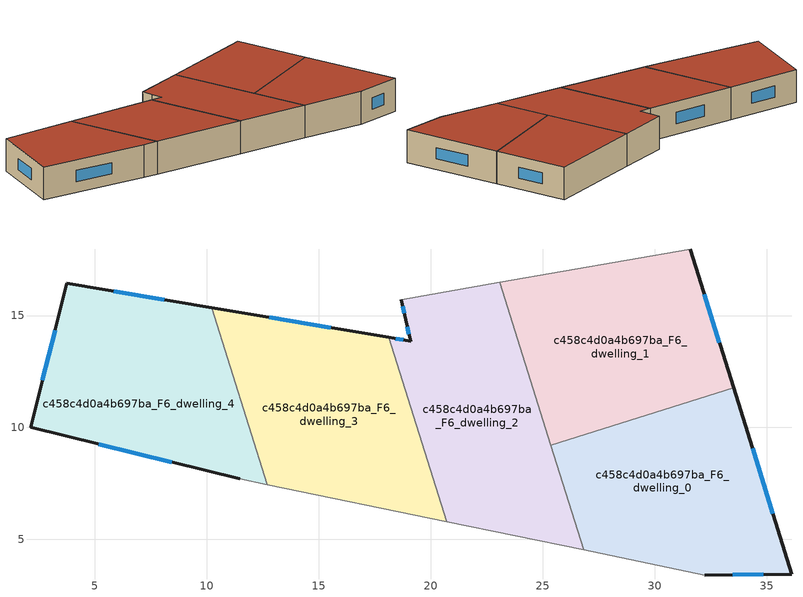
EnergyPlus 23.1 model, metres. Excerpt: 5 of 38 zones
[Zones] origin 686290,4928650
c458c4d0a4b697ba_F6_dwelling_0
 floor to c458c4d0a4b697ba_F5_dwelling_0 (EU_floor_Construction): 33.52,11.77 36.13,3.45 32.23,3.41 26.83,4.53 25.36,9.2 z18
 wall outside (EU_wall_Construction): 32.23,3.41 36.13,3.45 33.52,11.77 z18:21
 wall adiabatic (EU_wall_Construction): 26.83,4.53 32.23,3.41 z18:21
 wall to c458c4d0a4b697ba_F6_dwelling_1 (EU_wall_Construction): 33.52,11.77 25.36,9.2 z18:21
 wall to c458c4d0a4b697ba_F6_dwelling_2 (EU_wall_Construction): 25.36,9.2 26.83,4.53 z18:21
 window (EU_Window_Construction): 35.28,6.16 34.37,9.06 / 33.49,3.42 34.86,3.44 z18.98:20.02
 roof outside (EU_roof_Construction): 36.13,3.45 33.52,11.77 25.36,9.2 26.83,4.53 32.23,3.41 z21
c458c4d0a4b697ba_F6_dwelling_1
 floor to c458c4d0a4b697ba_F5_dwelling_1 (EU_floor_Construction): 31.58,17.97 33.52,11.77 25.36,9.2 23.07,16.48 z18
 wall outside (EU_wall_Construction): 33.52,11.77 31.58,17.97 z18:21
 wall adiabatic (EU_wall_Construction): 31.58,17.97 23.07,16.48 z18:21
 wall to c458c4d0a4b697ba_F6_dwelling_2 (EU_wall_Construction): 23.07,16.48 25.36,9.2 z18:21
 window (EU_Window_Construction): 32.89,13.78 32.21,15.95 z18.98:20.02
 roof outside (EU_roof_Construction): 33.52,11.77 31.58,17.97 23.07,16.48 25.36,9.2 z21
c458c4d0a4b697ba_F6_dwelling_2
 floor to c458c4d0a4b697ba_F5_dwelling_2 (EU_floor_Construction): 23.07,16.48 26.83,4.53 20.7,5.79 18.11,14.03 19.1,13.86 18.88,14.8 18.68,15.71 z18
 wall outside (EU_wall_Construction): 18.68,15.71 18.88,14.8 19.1,13.86 18.11,14.03 z18:21
 wall to c458c4d0a4b697ba_F6_dwelling_3 (EU_wall_Construction): 18.11,14.03 20.7,5.79 z18:21
 wall adiabatic (EU_wall_Construction): 23.07,16.48 18.68,15.71 / 20.7,5.79 26.83,4.53 z18:21
 window (EU_Window_Construction): 18.78,13.91 18.43,13.97 / 18.95,14.5 19.03,14.17 / 18.74,15.42 18.81,15.1 z18.98:20.02
 roof outside (EU_roof_Construction): 26.83,4.53 23.07,16.48 18.68,15.71 18.88,14.8 19.1,13.86 18.11,14.03 20.7,5.79 z21
c458c4d0a4b697ba_F6_dwelling_3
 floor to c458c4d0a4b697ba_F5_dwelling_3 (EU_floor_Construction): 18.11,14.03 20.7,5.79 12.69,7.45 10.21,15.36 z18
 wall outside (EU_wall_Construction): 18.11,14.03 10.21,15.36 z18:21
 wall adiabatic (EU_wall_Construction): 12.69,7.45 20.7,5.79 z18:21
 wall to c458c4d0a4b697ba_F6_dwelling_4 (EU_wall_Construction): 10.21,15.36 12.69,7.45 z18:21
 window (EU_Window_Construction): 15.54,14.46 12.78,14.92 z18.98:20.02
 roof outside (EU_roof_Construction): 20.7,5.79 18.11,14.03 10.21,15.36 12.69,7.45 z21
c458c4d0a4b697ba_F6_dwelling_4
 floor to c458c4d0a4b697ba_F5_dwelling_4 (EU_floor_Construction): 10.21,15.36 12.69,7.45 11.46,7.7 2.13,10.01 3.75,16.44 z18
 wall outside (EU_wall_Construction): 10.21,15.36 3.75,16.44 2.13,10.01 11.46,7.7 z18:21
 wall adiabatic (EU_wall_Construction): 11.46,7.7 12.69,7.45 z18:21
 window (EU_Window_Construction): 8.11,15.71 5.85,16.09 / 5.16,9.26 8.42,8.45 / 3.22,14.35 2.65,12.1 z18.98:20.02
 roof outside (EU_roof_Construction): 12.69,7.45 10.21,15.36 3.75,16.44 2.13,10.01 11.46,7.7 z21
[Building]
EU S2 Campaign: North Axis=0; Terrain=City; Solar Distribution=FullExterior
[Site:Location]
Bologna: Latitude=44.5; Longitude=11.25; Time Zone=1; Elevation=37
[SizingPeriod:WeatherFileDays]
AnnualSizingPeriod: Begin Month=1; Begin Day of Month=1; End Month=12; End Day of Month=31; Day of Week for Start Day=Monday; Use Weather File Daylight Saving Period=No; Use Weather File Rain and Snow Indicators=No
[MATERIAL]
EU_InternalMass_Material: Roughness=MediumRough; Thickness=0.1; Conductivity=1; Density=1800; Specific Heat=900; Thermal Absorptance=0.9; Solar Absorptance=0.7; Visible Absorptance=0.7
[MATERIAL:NOMASS] Roughness=MediumRough; Thermal Absorptance=0.9; Solar Absorptance=0.7; Visible Absorptance=0.7
Name | Thermal Resistance
EU_wall_NoMass | 0.905828
EU_roof_NoMass | 0.37593
EU_floor_NoMass | 0.67114
[WINDOWMATERIAL:SIMPLEGLAZINGSYSTEM]
EU_Window_SimpleGlazing: UFactor=4.52486; Solar Heat Gain Coefficient=0.85; Visible Transmittance=0.85
[CONSTRUCTION]
EU_wall_Construction: EU_wall_NoMass
EU_roof_Construction: EU_roof_NoMass
EU_floor_Construction: EU_floor_NoMass
EU_Window_Construction: EU_Window_SimpleGlazing
EU_InternalMass_Construction: EU_InternalMass_Material
[ZONE] Type=1; Multiplier=1; Ceiling Height=autocalculate; Floor Area=autocalculate; Part of Total Floor Area=Yes
Name | Volume
c458c4d0a4b697ba_F6_dwelling_0 | 181.41
c458c4d0a4b697ba_F6_dwelling_1 | 181.406
c458c4d0a4b697ba_F6_dwelling_2 | 181.397
c458c4d0a4b697ba_F6_dwelling_3 | 181.403
c458c4d0a4b697ba_F6_dwelling_4 | 181.408
[INTERNALMASS] Construction=EU_InternalMass_Construction
Name | Zone or ZoneList | Surface Area
c458c4d0a4b697ba_F6_dwelling_0_EU_InternalMass | c458c4d0a4b697ba_F6_dwelling_0 | 60.4712
c458c4d0a4b697ba_F6_dwelling_1_EU_InternalMass | c458c4d0a4b697ba_F6_dwelling_1 | 60.4698
c458c4d0a4b697ba_F6_dwelling_2_EU_InternalMass | c458c4d0a4b697ba_F6_dwelling_2 | 60.4657
c458c4d0a4b697ba_F6_dwelling_3_EU_InternalMass | c458c4d0a4b697ba_F6_dwelling_3 | 60.468
c458c4d0a4b697ba_F6_dwelling_4_EU_InternalMass | c458c4d0a4b697ba_F6_dwelling_4 | 60.4694
[OTHEREQUIPMENT] Fuel Type=Electricity; Design Level Calculation Method=Watts/Area; Power per Zone Floor Area=1; Fraction Latent=0; Fraction Radiant=0; Fraction Lost=0; Carbon Dioxide Generation Rate=0; EndUse Subcategory=EU_Step8_InternalGains
Name | Zone or ZoneList or Space or SpaceList | Schedule
EU_Step8_InternalGain_c458c4d0a4b697ba_F6_dwelling_0_f000 | c458c4d0a4b697ba_F6_dwelling_0 | EU_Step8_GainSchedule_c458c4d0a4b697ba_F6_dwelling_0_f000
EU_Step8_InternalGain_c458c4d0a4b697ba_F6_dwelling_1_f000 | c458c4d0a4b697ba_F6_dwelling_1 | EU_Step8_GainSchedule_c458c4d0a4b697ba_F6_dwelling_1_f000
EU_Step8_InternalGain_c458c4d0a4b697ba_F6_dwelling_2_f000 | c458c4d0a4b697ba_F6_dwelling_2 | EU_Step8_GainSchedule_c458c4d0a4b697ba_F6_dwelling_2_f000
EU_Step8_InternalGain_c458c4d0a4b697ba_F6_dwelling_3_f000 | c458c4d0a4b697ba_F6_dwelling_3 | EU_Step8_GainSchedule_c458c4d0a4b697ba_F6_dwelling_3_f000
EU_Step8_InternalGain_c458c4d0a4b697ba_F6_dwelling_4_f000 | c458c4d0a4b697ba_F6_dwelling_4 | EU_Step8_GainSchedule_c458c4d0a4b697ba_F6_dwelling_4_f000
[ZONEVENTILATION:DESIGNFLOWRATE] Schedule=EU_AlwaysOn; Design Flow Rate Calculation Method=AirChanges/Hour; Air Changes per Hour=0.73129; Ventilation Type=Natural; Fan Pressure Rise=0; Fan Total Efficiency=1; Constant Term Coefficient=1; Temperature Term Coefficient=0; Velocity Term Coefficient=0; Velocity Squared Term Coefficient=0; Minimum Indoor Temperature=-100; Maximum Indoor Temperature=100; Delta Temperature=-100; Minimum Outdoor Temperature=-100; Maximum Outdoor Temperature=100; Maximum Wind Speed=40
Name | Zone or ZoneList or Space or SpaceList
EU_ConstantAir_c458c4d0a4b697ba_F6_dwelling_0 | c458c4d0a4b697ba_F6_dwelling_0
EU_ConstantAir_c458c4d0a4b697ba_F6_dwelling_1 | c458c4d0a4b697ba_F6_dwelling_1
EU_ConstantAir_c458c4d0a4b697ba_F6_dwelling_2 | c458c4d0a4b697ba_F6_dwelling_2
EU_ConstantAir_c458c4d0a4b697ba_F6_dwelling_3 | c458c4d0a4b697ba_F6_dwelling_3
EU_ConstantAir_c458c4d0a4b697ba_F6_dwelling_4 | c458c4d0a4b697ba_F6_dwelling_4
[HVACTEMPLATE:THERMOSTAT] Constant Heating Setpoint=20; Constant Cooling Setpoint=50
EU_HeatOnly_c458c4d0a4b697ba_F0_dwelling_0; EU_HeatOnly_c458c4d0a4b697ba_F0_dwelling_1; EU_HeatOnly_c458c4d0a4b697ba_F0_dwelling_2; EU_HeatOnly_c458c4d0a4b697ba_F0_dwelling_3; EU_HeatOnly_c458c4d0a4b697ba_F0_dwelling_4; EU_HeatOnly_c458c4d0a4b697ba_F0_dwelling_5; EU_HeatOnly_c458c4d0a4b697ba_F1_dwelling_0; EU_HeatOnly_c458c4d0a4b697ba_F1_dwelling_1; EU_HeatOnly_c458c4d0a4b697ba_F1_dwelling_2; EU_HeatOnly_c458c4d0a4b697ba_F1_dwelling_3; EU_HeatOnly_c458c4d0a4b697ba_F1_dwelling_4; EU_HeatOnly_c458c4d0a4b697ba_F1_dwelling_5; EU_HeatOnly_c458c4d0a4b697ba_F2_dwelling_0; EU_HeatOnly_c458c4d0a4b697ba_F2_dwelling_1; EU_HeatOnly_c458c4d0a4b697ba_F2_dwelling_2; EU_HeatOnly_c458c4d0a4b697ba_F2_dwelling_3; EU_HeatOnly_c458c4d0a4b697ba_F2_dwelling_4; EU_HeatOnly_c458c4d0a4b697ba_F2_dwelling_5; EU_HeatOnly_c458c4d0a4b697ba_F3_dwelling_0; EU_HeatOnly_c458c4d0a4b697ba_F3_dwelling_1; EU_HeatOnly_c458c4d0a4b697ba_F3_dwelling_2; EU_HeatOnly_c458c4d0a4b697ba_F3_dwelling_3; EU_HeatOnly_c458c4d0a4b697ba_F3_dwelling_4; EU_HeatOnly_c458c4d0a4b697ba_F4_dwelling_0; EU_HeatOnly_c458c4d0a4b697ba_F4_dwelling_1; EU_HeatOnly_c458c4d0a4b697ba_F4_dwelling_2; EU_HeatOnly_c458c4d0a4b697ba_F4_dwelling_3; EU_HeatOnly_c458c4d0a4b697ba_F4_dwelling_4; EU_HeatOnly_c458c4d0a4b697ba_F5_dwelling_0; EU_HeatOnly_c458c4d0a4b697ba_F5_dwelling_1; EU_HeatOnly_c458c4d0a4b697ba_F5_dwelling_2; EU_HeatOnly_c458c4d0a4b697ba_F5_dwelling_3; EU_HeatOnly_c458c4d0a4b697ba_F5_dwelling_4; EU_HeatOnly_c458c4d0a4b697ba_F6_dwelling_0; EU_HeatOnly_c458c4d0a4b697ba_F6_dwelling_1; EU_HeatOnly_c458c4d0a4b697ba_F6_dwelling_2; EU_HeatOnly_c458c4d0a4b697ba_F6_dwelling_3; EU_HeatOnly_c458c4d0a4b697ba_F6_dwelling_4
[HVACTEMPLATE:ZONE:IDEALLOADSAIRSYSTEM] System Availability Schedule=EU_AlwaysOn; Maximum Heating Supply Air Temperature=50; Minimum Cooling Supply Air Temperature=13; Maximum Heating Supply Air Humidity Ratio=0.0156; Minimum Cooling Supply Air Humidity Ratio=0.0077; Heating Limit=NoLimit; Cooling Limit=NoLimit; Heating Availability Schedule=EU_AlwaysOn; Cooling Availability Schedule=EU_CoolingOff; Dehumidification Control Type=ConstantSensibleHeatRatio; Cooling Sensible Heat Ratio=0.7; Dehumidification Setpoint=60; Humidification Control Type=None; Humidification Setpoint=30; Outdoor Air Method=None; Outdoor Air Flow Rate per Person=0.00944; Outdoor Air Flow Rate per Zone Floor Area=0; Outdoor Air Flow Rate per Zone=0; Demand Controlled Ventilation Type=None; Outdoor Air Economizer Type=NoEconomizer; Heat Recovery Type=None; Sensible Heat Recovery Effectiveness=0.7; Latent Heat Recovery Effectiveness=0.65
Name | Template Thermostat
c458c4d0a4b697ba_F6_dwelling_0 | EU_HeatOnly_c458c4d0a4b697ba_F6_dwelling_0
c458c4d0a4b697ba_F6_dwelling_1 | EU_HeatOnly_c458c4d0a4b697ba_F6_dwelling_1
c458c4d0a4b697ba_F6_dwelling_2 | EU_HeatOnly_c458c4d0a4b697ba_F6_dwelling_2
c458c4d0a4b697ba_F6_dwelling_3 | EU_HeatOnly_c458c4d0a4b697ba_F6_dwelling_3
c458c4d0a4b697ba_F6_dwelling_4 | EU_HeatOnly_c458c4d0a4b697ba_F6_dwelling_4
[SIZING:ZONE] Zone Cooling Design Supply Air Temperature Input Method=SupplyAirTemperature; Zone Cooling Design Supply Air Temperature=13; Zone Heating Design Supply Air Temperature Input Method=SupplyAirTemperature; Zone Heating Design Supply Air Temperature=50; Zone Cooling Design Supply Air Humidity Ratio=0.008; Zone Heating Design Supply Air Humidity Ratio=0.008; Cooling Design Air Flow Method=DesignDay; Cooling Design Air Flow Rate=0; Cooling Minimum Air Flow per Zone Floor Area=0.000762; Cooling Minimum Air Flow=0; Cooling Minimum Air Flow Fraction=0.2; Heating Design Air Flow Method=DesignDay; Heating Design Air Flow Rate=0; Heating Maximum Air Flow per Zone Floor Area=0.002032; Heating Maximum Air Flow=0.141576; Heating Maximum Air Flow Fraction=0.3; Account for Dedicated Outdoor Air System=No; Dedicated Outdoor Air System Control Strategy=NeutralSupplyAir; Dedicated Outdoor Air Low Setpoint Temperature for Design=autosize; Dedicated Outdoor Air High Setpoint Temperature for Design=autosize; Zone Load Sizing Method=Sensible Load Only No Latent Load; Zone Latent Cooling Design Supply Air Humidity Ratio Input Method=HumidityRatioDifference; Zone Cooling Design Supply Air Humidity Ratio Difference=0.005; Zone Latent Heating Design Supply Air Humidity Ratio Input Method=HumidityRatioDifference; Zone Humidification Design Supply Air Humidity Ratio Difference=0.005
c458c4d0a4b697ba_F6_dwelling_0; c458c4d0a4b697ba_F6_dwelling_1; c458c4d0a4b697ba_F6_dwelling_2; c458c4d0a4b697ba_F6_dwelling_3; c458c4d0a4b697ba_F6_dwelling_4
[SCHEDULE:CONSTANT]
Name | Hourly Value
EU_AlwaysOn | 1
EU_CoolingOff | 0
[SCHEDULE:FILE] Column Number=1; Rows to Skip at Top=0; Number of Hours of Data=8760; Column Separator=Comma; Interpolate to Timestep=No; Minutes per Item=60; Adjust Schedule for Daylight Savings=Yes
Name | File
EU_Step8_GainSchedule_c458c4d0a4b697ba_F6_dwelling_0_f000 | ../../schedules/c458c4d0a4b697ba/c458c4d0a4b697ba_F6_dwelling_0_f000_gain.csv
EU_Step8_GainSchedule_c458c4d0a4b697ba_F6_dwelling_1_f000 | ../../schedules/c458c4d0a4b697ba/c458c4d0a4b697ba_F6_dwelling_1_f000_gain.csv
EU_Step8_GainSchedule_c458c4d0a4b697ba_F6_dwelling_2_f000 | ../../schedules/c458c4d0a4b697ba/c458c4d0a4b697ba_F6_dwelling_2_f000_gain.csv
EU_Step8_GainSchedule_c458c4d0a4b697ba_F6_dwelling_3_f000 | ../../schedules/c458c4d0a4b697ba/c458c4d0a4b697ba_F6_dwelling_3_f000_gain.csv
EU_Step8_GainSchedule_c458c4d0a4b697ba_F6_dwelling_4_f000 | ../../schedules/c458c4d0a4b697ba/c458c4d0a4b697ba_F6_dwelling_4_f000_gain.csv
